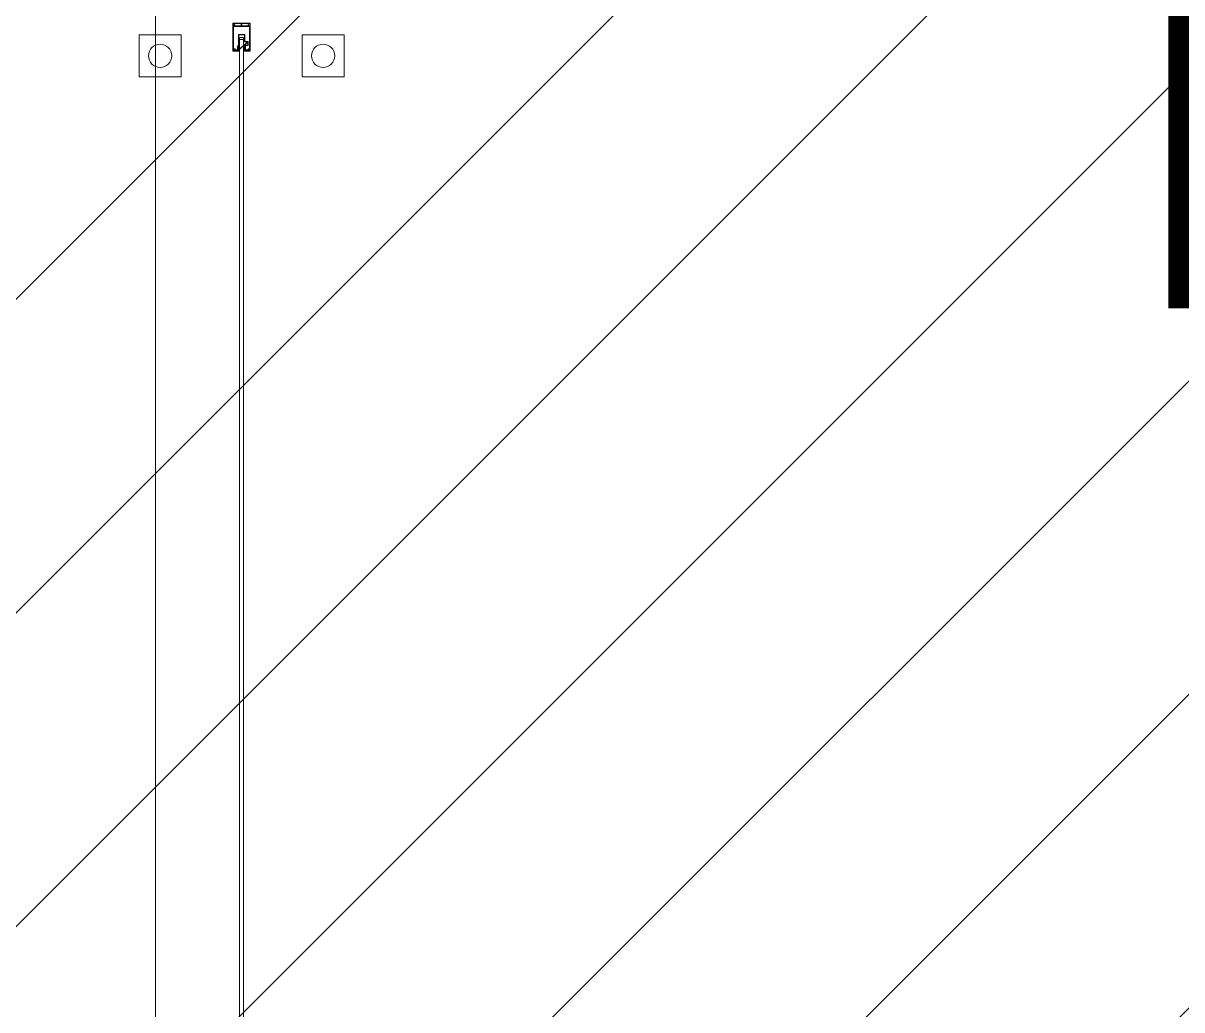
# Model space of a CAD drawing. Header units: millimetres. Extents: x 4739419 to 5837985, y 2291271 to 3446271.
# Drawn here: x 4898544 to 4903520, y 2407228 to 2411466 of the extents above; entities that cross this region are included whole.
import ezdxf

# ---------------------------------------------------------------- set-up
doc = ezdxf.new("R2010")
doc.units = ezdxf.units.MM
doc.layers.get('0').update_dxf_attribs({"color": 255})
doc.layers.add('HEB-Angle joint', color=1, linetype='Continuous')
doc.layers.add('HEB-Area(PC Topping)', color=3, linetype='Continuous')
for name, color, linetype, lineweight in [('XR-평면도$0$A-AXIS-LINE', 9, 'Continuous', 15), ('XR-평면도$0$A-CNTL', 9, 'Continuous', 15), ('XR-평면도$0$A-ELEV-LIN3', 9, 'Continuous', 18), ('XR-평면도$0$A-SECT-PLAT', 9, 'Continuous', 25), ('XR-평면도$0$A-XXXX-FIN2', 9, 'Continuous', 20), ('XR-평면도$0$A-XXXX-HID', 9, 'Continuous', 18)]:
    doc.layers.add(name, color=color, linetype=linetype, lineweight=lineweight)

# ---------------------------------------------------------------- blocks, each defined once
blk = doc.blocks.new('XR-평면도$0$중심선(210216)')
at = {"layer": 'XR-평면도$0$A-CNTL', "ltscale": 300}
blk.add_lwpolyline([(33000, 206000), (33000, -10000)], dxfattribs=at)
blk = doc.blocks.new('XR-평면도$0$b1')
at = {"layer": 'XR-평면도$0$A-XXXX-HID'}
blk.add_lwpolyline([(0, 180), (180, 180), (180, 0), (0, 0), (0, 180)], dxfattribs=at)
blk.add_circle((90, 90), 50, dxfattribs=at)
blk = doc.blocks.new('XR-평면도$0$4층 방화셔터 230510')
at = {"layer": 'XR-평면도$0$A-AXIS-LINE'}
for p, q in [((-652.2, 111.8), (-647.6, 111.8)), ((-649.9, 114.1), (-649.9, 109.5)), ((-587.8, 111.8), (-592.4, 111.8)), ((-590.1, 114.1), (-590.1, 109.5)), ((-651.9, 8.2), (-647.3, 8.2)), ((-649.6, 5.9), (-649.6, 10.5)), ((-587.6, 8.2), (-592.2, 8.2)), ((-589.9, 5.9), (-589.9, 10.5))]:
    blk.add_line(p, q, dxfattribs=at)
at = {"layer": 'XR-평면도$0$A-ELEV-LIN3', "linetype": 'Continuous'}
for p, q in [((-647.5, 80.2), (-647.5, 94.4)), ((-647.2, 94.7), (-646.8, 94.7)), ((-647.2, 80), (-634.2, 90.9)), ((-646.5, 82.3), (-646.5, 94.4)), ((-646.2, 82.1), (-634.8, 91.6)), ((-634.2, 90.9), (-634.8, 91.6))]:
    blk.add_line(p, q, dxfattribs=at)
blk.add_lwpolyline([(-628.8, 69.5), (-628.8, 8455.5), (-611.2, 8455.5), (-611.2, 69.5)], dxfattribs=at)
blk.add_lwpolyline([(-628.8, 64.5, 0.414214), (-626.2, 62), (-613.8, 62, 0.414214), (-611.2, 64.5), (-611.2, 69.5), (-628.8, 69.5)], format="xyb", close=True, dxfattribs=at)
for centre, radius in [((-649.9, 111.8), 1.83), ((-649.9, 111.8), 1.37), ((-590.1, 111.8), 1.83), ((-590.1, 111.8), 1.37), ((-649.6, 8.2), 1.83), ((-649.6, 8.2), 1.37), ((-589.9, 8.2), 1.83), ((-589.9, 8.2), 1.37)]:
    blk.add_circle(centre, radius, dxfattribs=at)
for centre, radius, start, end in [((-647.2, 94.4), 0.275, 90, 180), ((-647.3, 80.2), 0.2, 180, 309.8326), ((-646.8, 94.4), 0.275, 0, 90), ((-646.3, 82.3), 0.2, 180, 309.8326)]:
    blk.add_arc(centre, radius, start, end, dxfattribs=at)
at = {"layer": 'XR-평면도$0$A-SECT-PLAT'}
for p, q in [((-637, 99.3), (-635.5, 99.3)), ((-604.5, 99.3), (-603, 99.3))]:
    blk.add_line(p, q, dxfattribs=at)
for points in [[(-604.5, 99.3), (-604.5, 117.3), (-584.5, 117.3), (-584.5, 11.3), (-655.5, 11.3), (-655.5, 117.3), (-635.5, 117.3), (-635.5, 99.3)], [(-603, 99.3), (-603, 115.8), (-586, 115.8), (-586, 12.8), (-654, 12.8), (-654, 115.8), (-637, 115.8), (-637, 99.3)]]:
    blk.add_lwpolyline(points, dxfattribs=at)
at = {"layer": 'XR-평면도$0$A-XXXX-FIN2'}
for p, q in [((-657.5, 120), (-632.5, 120)), ((-657.5, 120), (-657.5, 0)), ((-656.3, 118.8), (-633.7, 118.8)), ((-656.3, 118.8), (-656.3, 1.2)), ((-646.7, 80.8), (-607.5, 113.5)), ((-646.6, 81.4), (-607.5, 114.1)), ((-633.7, 118.8), (-633.7, 96.2)), ((-632.5, 120), (-632.5, 95)), ((-607.5, 50), (-607.5, 120)), ((-607.5, 120), (-582.5, 120)), ((-606.3, 48.8), (-606.3, 118.8)), ((-606.3, 118.8), (-583.7, 118.8)), ((-583.7, 118.8), (-583.7, 1.2)), ((-582.5, 120), (-582.5, 0)), ((-633.7, 96.2), (-648.7, 96.2)), ((-648.7, 96.2), (-648.7, 78.8)), ((-648.7, 78.8), (-633.7, 78.8)), ((-632.5, 95), (-647.5, 95)), ((-647.5, 95), (-647.5, 80)), ((-647.5, 80), (-632.5, 80)), ((-647, 81.6), (-647, 94.4)), ((-647, 80.9), (-647, 94.4)), ((-647, 94.4), (-647, 94.4)), ((-633.7, 78.8), (-633.7, 48.8)), ((-632.5, 80), (-632.5, 50)), ((-632.5, 50), (-607.5, 50)), ((-582.5, 0), (-657.5, 0)), ((-621.2, 1.2), (-656.3, 1.2)), ((-633.7, 48.8), (-606.3, 48.8)), ((-618.8, 10), (-621.2, 10)), ((-621.2, 10), (-621.2, 1.2)), ((-620, 10), (-620, 0)), ((-618.8, 10), (-618.8, 1.2)), ((-583.7, 1.2), (-618.8, 1.2))]:
    blk.add_line(p, q, dxfattribs=at)
for centre in [(-646.8, 81.6), (-646.8, 80.9)]:
    blk.add_arc(centre, 0.2, 180, 309.8326, dxfattribs=at)
at = {"xscale": -1, "rotation": 269.9999999999999}
blk.add_blockref('XR-평면도$0$b1', (-1060, 50), dxfattribs=at)
at = {"rotation": 89.99999999999999}
blk.add_blockref('XR-평면도$0$b1', (-180, 50), dxfattribs=at)

msp = doc.modelspace()

# ---------------------------------------------------------------- hatches: boundary and pattern name
at = {"layer": 'HEB-Area(PC Topping)'}
h = msp.add_hatch(dxfattribs=at)
h.set_pattern_fill('ANSI31', color=256, scale=300)
h.set_pattern_definition([(45, (152467.4, -0.001), (-673.51921, 673.51921), [])])
h.paths.add_polyline_path([(4865461.8, 2413991.2), (4865511.8, 2394416.6), (4898114.5, 2394416.6), (4898114.5, 2377621.7), (4911154.5, 2377621.7), (4911154.5, 2394421.7), (4943111.8, 2394421.7), (4943111.8, 2413991.2), (4905611.8, 2413991.2), (4905611.8, 2410391.2), (4903611.8, 2410391.2), (4903611.8, 2413991.2)])

# ---------------------------------------------------------------- linework, layer by layer
at = {"layer": 'HEB-Angle joint', "const_width": 300}
msp.add_lwpolyline([(4903611.8, 2413991.2), (4865461.8, 2413991.2), (4865511.8, 2394416.6), (4898114.5, 2394416.6), (4898114.5, 2377621.7), (4911154.5, 2377621.7), (4911154.5, 2394421.7), (4943111.8, 2394421.7), (4943111.8, 2413991.2), (4905611.8, 2413991.2), (4905611.8, 2410391.2), (4903611.8, 2410391.2), (4903611.8, 2413991.2)], dxfattribs=at)

# ---------------------------------------------------------------- block references
at = {"rotation": 180}
msp.add_blockref('XR-평면도$0$4층 방화셔터 230510', (4898861.8, 2411466.2), dxfattribs=at)
msp.add_blockref('XR-평면도$0$4층 방화셔터 230510', (4898861.8, 2411466.2), dxfattribs=at)
msp.add_blockref('XR-평면도$0$4층 방화셔터 230510', (4898861.8, 2411466.2), dxfattribs=at)
at = {"layer": 'XR-평면도$0$A-CNTL'}
msp.add_blockref('XR-평면도$0$중심선(210216)', (4866111.8, 2336391.2), dxfattribs=at)

doc.saveas('drawing.dxf')
